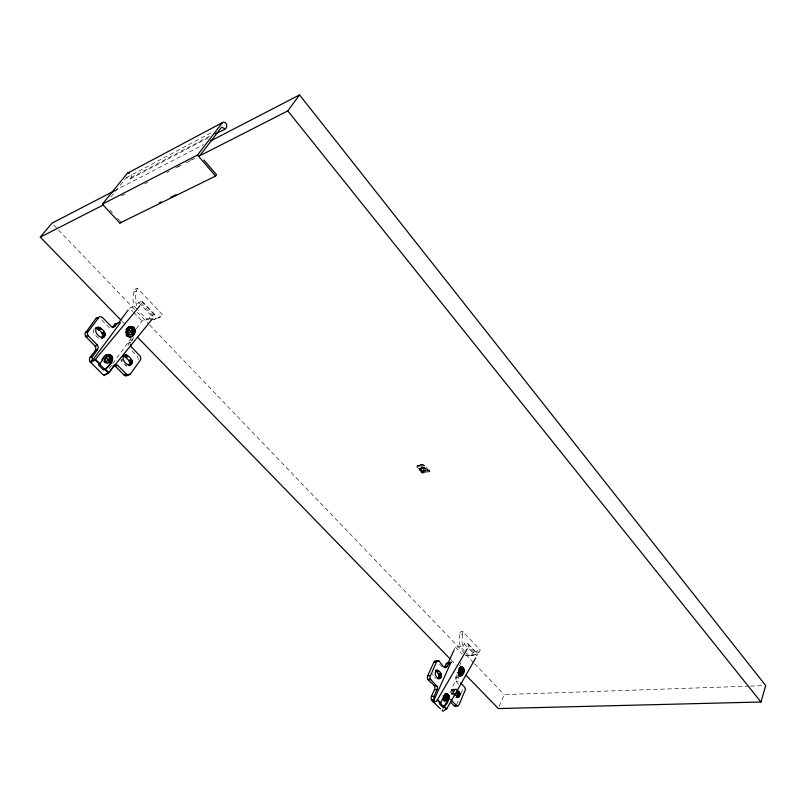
<?xml version="1.0" encoding="UTF-8"?>
<svg xmlns="http://www.w3.org/2000/svg" width="806" height="806" viewBox="0 0 806 806"><rect width="100%" height="100%" fill="white"/><g stroke="black" fill="none" stroke-linecap="round" stroke-linejoin="round"><path stroke-width="0.6" stroke-dasharray="4.03 3.02" d="M454.453 694.238L451.864 694.329C449.929 692.586 452.347 687.085 454.634 690.107L457.224 690.007M133.574 337.351L130.36 343.779M138.41 359.597L137.594 356.665L130.381 349.26M127.902 345.482L131.166 338.248M459.692 634.564L459.541 643.188L460.387 646.704L468.921 655.54C473.384 656.225 478.24 654.23 480.336 650.12L462.906 631.622L460.317 631.833L459.692 634.564L462.281 634.362L462.906 631.622M462.281 634.362L462.14 643.007L462.976 646.523L455.39 647.047L453.889 650.371M455.33 689.12L453.818 691.83L451.229 691.931M150.4 319.781L153.926 319.569L160.827 316.919L162.832 315.106L137.403 288.155L134.985 289.163C132.577 294.512 132.416 300.709 134.229 306.26L137.554 309.705M137.403 288.155C134.985 293.515 134.834 299.721 136.647 305.283L129.585 308.124L132.909 311.559M457.052 674.793C453.697 678.803 456.528 683.327 460.468 685.624M442.363 710.267L442.968 708.696L443.502 708.837M499.257 706.419L504.183 694.591L749.358 686.138M456.539 704.706L459.017 699.064M461.485 693.412L462.725 688.405M465.173 655.772L471.51 655.379L472.719 652.648L475.842 652.447A4.554 2.68 -44.3 0 1 476.991 655.721L468.477 646.785A4.574 2.66 -44.2 0 0 467.359 643.5L464.226 643.742L462.976 646.523M450.02 692.807L457.586 675.781M459.48 665.837L460.961 662.502M422.132 473.102L430.041 471.581L422.767 472.91L421.669 472.477L422.243 473.122M120.235 185.309L126.401 177.642L129.947 179.053L131.418 177.068L131.348 175.063A2.972 2.176 59.3 0 0 131.015 174.378M93.899 329.271C91.35 333.059 96.519 336.142 98.765 338.339M470.583 655.641L473.636 654.543L477.746 650.291M136.345 328.788L142.037 320.99L149.13 318.249L151.115 315.509L154.047 314.37A5.501 1.541 -42.9 0 1 154.027 316.869L141.564 303.771A5.531 1.481 -42.9 0 0 141.634 301.303L138.713 302.502L136.647 305.283M109.072 368.564L111.984 364.584M112.709 363.587L130.864 338.681M110.976 196.805L119.459 186.267M160.404 316.043L158.389 317.856L160.827 316.919M126.401 177.642L212.754 131.922M131.136 177.572L209.812 136.083M129.947 179.053L208.613 137.635M114.402 190.821L203.626 144.596M121.404 195.908L124.718 194.196M144.637 183.939L147.961 182.227M177.834 166.832L181.159 165.119M190.014 160.565L192.221 159.417M166.852 172.585L169.089 171.436M175.809 168.011L181.41 165.149M185.884 162.872L194.851 158.298M133.887 292.094L136.295 291.087M153.926 319.569L156.354 318.642L152.838 318.844M130.501 340.535L132.909 339.638M128.567 343.185L130.975 342.298M120.709 360.04L123.106 359.174M123.409 359.909L121.011 360.766L126.653 366.025M125.424 365.36L127.842 364.514M421.236 470.946L423.674 470.472M421.236 464.639L416.128 466.15L424.228 464.991L421.911 464.548L416.732 466.039L423.543 465.022L421.74 464.689M421.256 470.956C447.431 467.581 401.862 475.469 428.167 470.281L420.379 471.016L428.177 469.465M476.497 652.225L479.086 652.064M455.884 677.423L458.473 677.302L458.11 679.398L458.745 681.08L456.156 681.191M452.74 689.221L456.216 689.1M452.307 689.503L456.599 689.372M451.904 689.946L454.503 689.845M451.582 690.53L454.181 690.43M451.35 691.205L453.939 691.105M451.219 692.656L453.808 692.556M451.33 693.321L453.919 693.231M451.551 693.895L454.141 693.805M750.608 686.097L763.181 685.664M471.51 655.379L473.182 655.48M149.13 318.249L151.659 318.914M149.231 319.851L146.702 319.186L138.39 310.572M436.409 678.632L434.625 676.959M109.515 327.841L99.783 318.138M439.512 664.255L442.625 667.398M121.908 321.12L125.414 324.727M450.977 659.792L456.236 665.212M133.736 312.416L142.037 320.99M455.39 647.047L462.221 654.089M53.68 224.995L136.456 311.287M137.332 312.194L148.657 324.002M149.533 324.909L464.971 653.716M465.838 654.633L473.686 662.804M474.553 663.711L504.183 694.591M142.37 301.484L154.812 314.552M468.377 644.085L476.88 653.021M141.624 301.323L154.047 314.37M467.349 643.52L475.842 652.447M138.713 302.502L151.115 315.509M464.226 643.742L472.719 652.648M109.878 209.943L112.407 212.683M117.485 218.164L120.013 220.904M420.601 470.462L419.473 469.999L420.077 470.684L427.875 469.122L427.281 468.447L426.666 468.568L427.17 469.152M424.44 469.697L423.442 469.384L423.825 469.817M433.245 675.569L432.59 673.866M424.762 465.596L416.803 467.127L424.762 465.596M418.566 468.246L420.41 468.357L417.971 468.508L426.092 466.966L418.566 468.246M421.719 469.132L419.261 469.757L426.827 467.933L418.596 469.011L421.719 469.132M424.228 468.498L421.941 468.629L426.213 467.984L424.228 468.498M429.165 470.593L421.367 472.135L429.255 470.684"/><path stroke-width="1.21" d="M459.259 696.475L456.659 696.565L457.334 694.591L456.7 692.213L459.299 692.112C460.961 694.198 459.329 698.359 456.246 697.371M440.348 678.219L437.759 678.34C440.368 675.73 437.9 672.335 435.462 670.703L438.051 670.562C441.98 671.821 443.038 679.458 437.718 678.682M132.194 362.559C132.406 358.912 126.068 351.97 123.268 356.746C121.545 361.189 130.24 369.067 132.194 362.559L129.786 363.405L128.638 365.461L131.056 364.614M129.786 363.405L128.96 360.453L123.792 355.789L126.199 354.922M101.647 338.137C109.989 336.203 100.478 323.8 95.239 328.395M103.883 337.14L101.496 338.057C105.102 334.238 99.36 329.251 95.803 328.143L98.181 327.206M464.226 671.519C459.783 654.956 454 688.223 464.226 671.519L463.42 671.428C463.158 673.675 460.74 677.181 458.261 675.368L459.067 675.468M446.071 693.986L443.844 696.152L440.761 702.923L439.965 702.802L439.401 703.789L442.897 707.265C445.224 705.19 452.488 694.369 445.265 693.875C452.831 693.15 447.501 704.575 444.267 706.399L443.632 706.53L437.205 700.132L436.368 701.432L433.306 702.056L434.021 700.061C427.009 700.998 434.746 691.014 434.908 688.264C435.28 682.843 425.175 681.493 427.674 675.72L434.243 661.545L435.562 660.729L438.978 660.96C448.277 673.484 444.781 665.565 450.987 662.391L434.102 699.88L431.502 699.971M463.42 671.428C464.609 668.486 460.982 665.252 458.886 668.386L459.682 668.476M462.301 671.489L462.372 670.773M129.947 336.908C135.539 336.404 136.264 326.218 129.978 326.621C137.836 325.12 135.841 338.47 128.758 336.898L130.643 336.757M105.636 355.496L104.941 355.648L106.765 354.811L104.659 356.474L100.025 363.798L98.483 364.977L103.662 370.125C107.944 367.808 117.706 355.889 107.299 354.61C118.16 354.025 109.737 368.312 104.508 369.088L95.078 359.808L90.877 362.69L92.216 360.725M129.464 336.737C124.668 335.669 125.373 328.354 129.494 326.783L127.691 327.609L125.998 329.714L126.703 329.543M132.708 332.274L132.819 331.427M110.09 360.302L110.12 358.61M462.906 672.305C462.473 660.557 455.098 680.526 462.906 672.305L462.1 672.204M446.977 698.893L447.179 698.167M465.888 675.146L498.36 708.565L760.955 701.996L765.7 685.574L299.55 94.907L210.326 141.131M442.363 710.267L442.192 710.872L443.189 711.093L446.715 708.837L475.762 657.887M438.978 660.96L437.678 660.668L436.499 661.968L429.89 677L430.384 679.216L437.406 686.742L437.376 688.888L433.83 697.049L434.102 699.88M133.111 332.918C132.516 318.138 120.013 341.573 133.111 332.918L130.653 334.792M440.459 708.827L431.422 700.142M444.348 667.398L446.584 663.187L448.398 662.542L453.889 650.371M447.461 699.689C449.446 687.317 438.575 705.391 447.461 699.689L444.7 696.928M462.12 669.524C458.584 665.827 456.881 677.06 461.395 673.443M92.347 360.544L120.426 322.722C116.306 320.415 115.449 329.845 111.319 326.46L102.161 317.171L99.481 316.597L87.249 332.737L87.864 335.457L97.435 345.059L98.342 347.235L97.627 349.592L92.106 357.179L92.347 360.544L89.839 361.592L102.916 374.558L103.853 374.719M444.67 700.767L447.491 695.86M98.523 317.433L95.914 318.491L84.872 333.674L85.496 336.394L95.048 345.965C99.007 351.829 87.129 355.658 89.839 361.592M437.205 700.132L467.228 648.951M104.367 375.112L104.004 375.697L108.81 372.553L152.455 318.813M101.979 359.758L103.964 356.615M109.314 361.864L109.787 361.128M109.999 361.723C113.102 346.64 95.279 367.224 109.999 361.723L105.929 357.642L107.258 356.625M105.929 357.642C104.206 359.395 105.082 363.294 107.913 362.952M106.251 373.883C111.671 374.055 111.943 362.176 117.656 365.36L126.935 374.669L128.567 375.143L130.401 373.974L140.224 360.232L140.828 358.741L140.456 356.403L131.177 346.731L130.31 344.595M199.324 156.011L287.802 110.885L299.55 94.907M118.754 322.692L128.144 310.068M129.434 172.937L127.308 173.31L102.392 204.18L119.882 223.061L215.595 176.071L216.572 174.761L203.918 160.031M112.205 327.579L115.238 323.821L117.908 323.559M215.262 134.128C218.295 131.177 228.048 130.622 226.607 124.618A3.224 2.196 62.2 0 0 225.237 122.653L223.413 122.028L222.476 122.583L197.51 155.034L102.392 204.18M199.969 155.427L221.61 127.227L225.237 128.879M119.882 223.061L120.86 221.821M105.848 362.267L110.069 357.108M95.078 359.808L139.982 305.696M121.031 320.214L40.3 237.125L51.937 223.181L114.402 190.821M105.908 374.135L106.452 373.551M96.821 327.77C93.153 331.437 99.108 338.077 103.239 337.523M455.823 705.744L453.969 705.572L456.569 705.502M127.459 375.364C125.696 377.188 121.827 374.216 126.431 374.165M107.984 362.881L108.699 362.458M127.308 173.31L222.476 122.583M40.3 237.125L103.017 205.137M159.145 203.001L161.391 201.893M170.398 197.46L176.03 194.689M95.914 318.491L98.292 317.524M85.537 332.163L87.904 331.226M96.519 328.183L98.896 327.246M97.194 328.435L99.571 327.498M97.788 328.888L100.166 327.951M98.594 329.725L100.982 328.788M98.715 329.835L101.103 328.898M114.704 324.375L117.102 323.438M85.496 336.394L87.864 335.457M86.02 336.918L88.398 335.991M112.739 327.024L115.127 326.087M101.838 333.009L104.226 332.072M102.302 333.613L104.689 332.687M102.604 334.359L104.992 333.432M102.735 335.165L105.123 334.238M102.674 335.991L105.062 335.074M102.443 336.787L104.82 335.87M102.04 337.492L104.417 336.576M95.048 345.965L97.435 345.059M95.249 350.489L97.627 349.592M90.131 357.35L92.519 356.464M122.593 356.05L125.504 354.892M124.446 356.02L126.854 355.154M125.021 356.464L127.429 355.597M125.927 357.38L128.335 356.514M128.96 360.453L131.368 359.607M129.413 361.058L131.821 360.201M113.314 365.521L115.258 366.216L117.656 365.36M129.706 361.783L132.124 360.927M129.837 362.579L132.244 361.733M129.554 364.191L131.962 363.345M129.161 364.896L131.579 364.05M128.829 365.571L130.431 365.007M107.248 373.269L108.85 372.715M126.935 374.669L124.527 375.495L115.258 366.216M127.993 374.79L130.401 373.974M106.08 354.962L107.984 354.459M128.799 326.944L130.683 326.45M131.166 326.642L131.862 326.47M127.691 327.609L128.386 327.438M132.265 327.014L132.96 326.843M126.733 328.546L127.429 328.385M133.202 327.71L133.907 327.538M127.973 329.725L129.968 328.576L132.718 329.09L127.902 334.278M133.927 328.677L134.622 328.505M134.37 329.856L135.076 329.684M125.373 332.374L126.079 332.213M134.521 331.165L135.227 330.994M134.37 332.515L135.065 332.344M126.683 334.712L125.988 334.873L126.713 335.84L128.356 336.374M131.952 333.805L132.647 333.644L128.678 329.553C126.995 331.286 127.842 335.105 130.612 334.822M133.907 333.805L134.612 333.644M126.713 335.84L127.408 335.679M133.181 334.974L133.877 334.812M132.234 335.911L132.93 335.759M131.126 336.576L131.831 336.414M108.508 354.61L109.193 354.469M109.636 354.972L110.321 354.821M110.603 355.658L111.288 355.517M111.339 356.635L112.034 356.484M111.802 357.814L112.487 357.673M111.953 359.144L112.649 359.002M438.051 670.562C433.225 669.524 435.3 678.763 439.441 678.602M445.265 700.908C440.711 701.331 445.214 692.092 447.189 696.767M111.792 360.514L112.487 360.373M111.319 361.834L112.014 361.692M110.573 363.022L111.268 362.881M104.508 369.088L105.193 368.957L108.81 372.553M433.91 662.119L436.499 661.968M448.398 662.542L450.987 662.391M446.262 663.751L448.851 663.6M445.073 666.391L447.662 666.24M435.482 670.28L437.215 670.189M435.925 670.37L437.658 670.28M436.016 671.267L438.686 671.207M438.222 673.494L440.811 673.363M438.535 673.937L441.124 673.806M438.756 674.521L441.345 674.39M427.674 675.72L430.263 675.589M438.867 675.196L441.456 675.065M438.857 675.912L441.446 675.791M438.736 676.637L441.325 676.506M438.494 677.312L441.084 677.191M438.162 677.896L440.751 677.765M438.172 678.581L439.905 678.501M427.785 679.337L430.384 679.216M428.147 679.7L430.736 679.579M434.263 685.835L436.862 685.725M434.545 689.674L437.134 689.563M457.012 692.646L459.611 692.545M457.234 693.21L459.823 693.12M457.345 693.875L459.934 693.785M457.334 694.591L459.924 694.5M457.214 695.316L459.803 695.225M431.472 696.455L434.071 696.364M456.982 695.981L459.581 695.9M456.267 697.019L458.866 696.928M456.7 697.271L458.433 697.21M460.478 682.853L464.79 687.296L465.415 689.674L459.138 704.625L457.989 705.955L454.312 705.925L450.554 702.157M107.329 356.564L108.085 356.574M461.223 667.046L462.775 667.277M460.428 667.207L461.234 667.308M462.614 667.62L463.41 667.711M459.632 667.67L460.428 667.761M463.107 668.315L463.903 668.406M461.818 669.081L462.624 669.182L459.863 673.987L459.067 673.887M463.42 669.222L464.216 669.312M463.521 670.28L464.327 670.38M459.088 670.098L462.594 672.97M463.118 672.577L463.924 672.678M457.345 672.688L458.151 672.788M462.634 673.655L463.43 673.745M461.999 674.582L462.795 674.682M461.254 675.297L462.06 675.398M460.458 675.76L461.254 675.861M446.081 693.694L447.642 693.936M447.501 694.248L448.297 694.359M444.459 694.349L445.255 694.46M448.005 694.943L448.801 695.054M448.317 695.85L449.113 695.971M443.038 696.041L443.844 696.152M448.428 696.928L449.224 697.039M448.327 698.087L449.123 698.197M448.015 699.255L448.811 699.366M447.521 700.354L448.317 700.464M443.461 706.278L446.715 708.837M458.906 675.791L460.458 676.022M457.979 697.321L454.141 693.805M95.692 359.496L100.025 363.798L99.34 363.939M437.839 700.011L440.761 702.923L439.965 702.802M104.579 369.259L108.195 372.856M443.632 706.53L446.081 708.968M450.594 699.507L456.911 705.855M459.299 692.112L456.599 689.372M137.705 337.371L450.101 658.895M197.51 155.034L215.595 176.071M287.802 110.885L760.955 701.996M132.456 329.866L132.728 330.611"/></g></svg>
